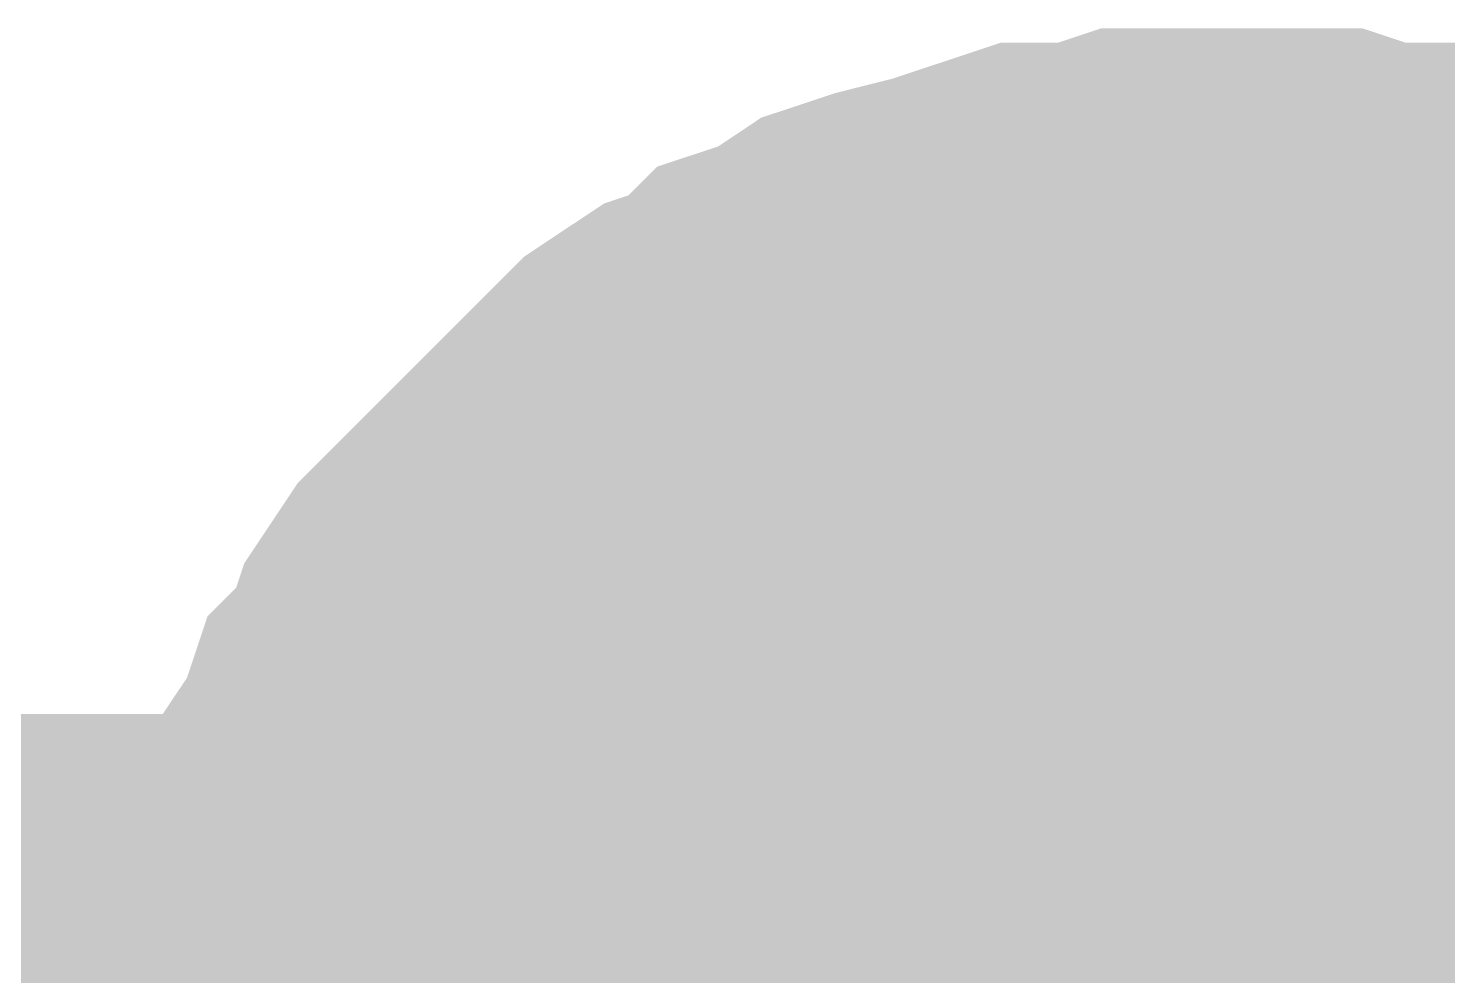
# Model space of a CAD drawing. Header units: inches. Extents: x 0 to 841, y 0 to 594.
# Drawn here: x 131.578 to 132.693, y 557.662 to 558.406 of the extents above; entities that cross this region are included whole.
import ezdxf

# ---------------------------------------------------------------- set-up
doc = ezdxf.new("R2010")
doc.units = ezdxf.units.IN
doc.layers.add('Sheet', color=255, linetype='Continuous')

msp = doc.modelspace()

# ---------------------------------------------------------------- linework, layer by layer
at = {"layer": 'Sheet'}
for points in [[(131.76, 557.4926, 0.2997, 0.2997, 0), (131.76, 557.5375, 0.2997, 0.2997, 0), (131.76, 557.5712, 0.2997, 0.2997, 0), (131.7712, 557.6049, 0.2997, 0.2997, 0), (131.7712, 557.6498, 0.2997, 0.2997, 0), (131.7824, 557.6835, 0.2997, 0.2997, 0), (131.7936, 557.7172, 0.2997, 0.2997, 0), (131.8049, 557.7621, 0.2997, 0.2997, 0), (131.8161, 557.7958, 0.2997, 0.2997, 0), (131.8386, 557.8295, 0.2997, 0.2997, 0), (131.8498, 557.8632, 0.2997, 0.2997, 0), (131.8722, 557.8857, 0.2997, 0.2997, 0), (131.8835, 557.9194, 0.2997, 0.2997, 0), (131.9059, 557.953, 0.2997, 0.2997, 0), (131.9284, 557.9755, 0.2997, 0.2997, 0), (131.9621, 558.0092, 0.2997, 0.2997, 0), (131.9845, 558.0316, 0.2997, 0.2997, 0), (132.007, 558.0541, 0.2997, 0.2997, 0), (132.0407, 558.0878, 0.2997, 0.2997, 0), (132.0631, 558.1103, 0.2997, 0.2997, 0), (132.0968, 558.1327, 0.2997, 0.2997, 0), (132.1305, 558.1439, 0.2997, 0.2997, 0), (132.153, 558.1664, 0.2997, 0.2997, 0), (132.1867, 558.1776, 0.2997, 0.2997, 0), (132.2203, 558.2001, 0.2997, 0.2997, 0), (132.254, 558.2113, 0.2997, 0.2997, 0), (132.2989, 558.2226, 0.2997, 0.2997, 0), (132.3326, 558.2338, 0.2997, 0.2997, 0), (132.3663, 558.245, 0.2997, 0.2997, 0), (132.4112, 558.245, 0.2997, 0.2997, 0), (132.4449, 558.2562, 0.2997, 0.2997, 0), (132.4786, 558.2562, 0.2997, 0.2997, 0), (132.5235, 558.2562, 0.2997, 0.2997, 0)], [(131.76, 557.4926, 0.2997, 0.2997, 0), (131.76, 557.5375, 0.2997, 0.2997, 0), (131.76, 557.5712, 0.2997, 0.2997, 0), (131.7712, 557.6049, 0.2997, 0.2997, 0), (131.7712, 557.6498, 0.2997, 0.2997, 0), (131.7824, 557.6835, 0.2997, 0.2997, 0), (131.7936, 557.7172, 0.2997, 0.2997, 0), (131.8049, 557.7621, 0.2997, 0.2997, 0), (131.8161, 557.7958, 0.2997, 0.2997, 0), (131.8386, 557.8295, 0.2997, 0.2997, 0), (131.8498, 557.8632, 0.2997, 0.2997, 0), (131.8722, 557.8857, 0.2997, 0.2997, 0), (131.8835, 557.9194, 0.2997, 0.2997, 0), (131.9059, 557.953, 0.2997, 0.2997, 0), (131.9284, 557.9755, 0.2997, 0.2997, 0), (131.9621, 558.0092, 0.2997, 0.2997, 0), (131.9845, 558.0316, 0.2997, 0.2997, 0), (132.007, 558.0541, 0.2997, 0.2997, 0), (132.0407, 558.0878, 0.2997, 0.2997, 0), (132.0631, 558.1103, 0.2997, 0.2997, 0), (132.0968, 558.1327, 0.2997, 0.2997, 0), (132.1305, 558.1439, 0.2997, 0.2997, 0), (132.153, 558.1664, 0.2997, 0.2997, 0), (132.1867, 558.1776, 0.2997, 0.2997, 0), (132.2203, 558.2001, 0.2997, 0.2997, 0), (132.254, 558.2113, 0.2997, 0.2997, 0), (132.2989, 558.2226, 0.2997, 0.2997, 0), (132.3326, 558.2338, 0.2997, 0.2997, 0), (132.3663, 558.245, 0.2997, 0.2997, 0), (132.4112, 558.245, 0.2997, 0.2997, 0), (132.4449, 558.2562, 0.2997, 0.2997, 0), (132.4786, 558.2562, 0.2997, 0.2997, 0), (132.5235, 558.2562, 0.2997, 0.2997, 0)], [(131.76, 557.4926, 0.2997, 0.2997, 0), (131.76, 557.5375, 0.2997, 0.2997, 0), (131.76, 557.5712, 0.2997, 0.2997, 0), (131.7712, 557.6049, 0.2997, 0.2997, 0), (131.7712, 557.6498, 0.2997, 0.2997, 0), (131.7824, 557.6835, 0.2997, 0.2997, 0), (131.7936, 557.7172, 0.2997, 0.2997, 0), (131.8049, 557.7621, 0.2997, 0.2997, 0), (131.8161, 557.7958, 0.2997, 0.2997, 0), (131.8386, 557.8295, 0.2997, 0.2997, 0), (131.8498, 557.8632, 0.2997, 0.2997, 0), (131.8722, 557.8857, 0.2997, 0.2997, 0), (131.8835, 557.9194, 0.2997, 0.2997, 0), (131.9059, 557.953, 0.2997, 0.2997, 0), (131.9284, 557.9755, 0.2997, 0.2997, 0), (131.9621, 558.0092, 0.2997, 0.2997, 0), (131.9845, 558.0316, 0.2997, 0.2997, 0), (132.007, 558.0541, 0.2997, 0.2997, 0), (132.0407, 558.0878, 0.2997, 0.2997, 0), (132.0631, 558.1103, 0.2997, 0.2997, 0), (132.0968, 558.1327, 0.2997, 0.2997, 0), (132.1305, 558.1439, 0.2997, 0.2997, 0), (132.153, 558.1664, 0.2997, 0.2997, 0), (132.1867, 558.1776, 0.2997, 0.2997, 0), (132.2203, 558.2001, 0.2997, 0.2997, 0), (132.254, 558.2113, 0.2997, 0.2997, 0), (132.2989, 558.2226, 0.2997, 0.2997, 0), (132.3326, 558.2338, 0.2997, 0.2997, 0), (132.3663, 558.245, 0.2997, 0.2997, 0), (132.4112, 558.245, 0.2997, 0.2997, 0), (132.4449, 558.2562, 0.2997, 0.2997, 0), (132.4786, 558.2562, 0.2997, 0.2997, 0), (132.5235, 558.2562, 0.2997, 0.2997, 0)], [(131.76, 557.4926, 0.2997, 0.2997, 0), (131.76, 557.5375, 0.2997, 0.2997, 0), (131.76, 557.5712, 0.2997, 0.2997, 0), (131.7712, 557.6049, 0.2997, 0.2997, 0), (131.7712, 557.6498, 0.2997, 0.2997, 0), (131.7824, 557.6835, 0.2997, 0.2997, 0), (131.7936, 557.7172, 0.2997, 0.2997, 0), (131.8049, 557.7621, 0.2997, 0.2997, 0), (131.8161, 557.7958, 0.2997, 0.2997, 0), (131.8386, 557.8295, 0.2997, 0.2997, 0), (131.8498, 557.8632, 0.2997, 0.2997, 0), (131.8722, 557.8857, 0.2997, 0.2997, 0), (131.8835, 557.9194, 0.2997, 0.2997, 0), (131.9059, 557.953, 0.2997, 0.2997, 0), (131.9284, 557.9755, 0.2997, 0.2997, 0), (131.9621, 558.0092, 0.2997, 0.2997, 0), (131.9845, 558.0316, 0.2997, 0.2997, 0), (132.007, 558.0541, 0.2997, 0.2997, 0), (132.0407, 558.0878, 0.2997, 0.2997, 0), (132.0631, 558.1103, 0.2997, 0.2997, 0), (132.0968, 558.1327, 0.2997, 0.2997, 0), (132.1305, 558.1439, 0.2997, 0.2997, 0), (132.153, 558.1664, 0.2997, 0.2997, 0), (132.1867, 558.1776, 0.2997, 0.2997, 0), (132.2203, 558.2001, 0.2997, 0.2997, 0), (132.254, 558.2113, 0.2997, 0.2997, 0), (132.2989, 558.2226, 0.2997, 0.2997, 0), (132.3326, 558.2338, 0.2997, 0.2997, 0), (132.3663, 558.245, 0.2997, 0.2997, 0), (132.4112, 558.245, 0.2997, 0.2997, 0), (132.4449, 558.2562, 0.2997, 0.2997, 0), (132.4786, 558.2562, 0.2997, 0.2997, 0), (132.5235, 558.2562, 0.2997, 0.2997, 0)], [(132.5235, 558.2562, 0.2997, 0.2997, 0), (132.5235, 558.2562, 0.2997, 0.2997, 0)], [(132.5235, 558.2562, 0.2997, 0.2997, 0), (132.5572, 558.2562, 0.2997, 0.2997, 0), (132.6021, 558.2562, 0.2997, 0.2997, 0), (132.6358, 558.245, 0.2997, 0.2997, 0), (132.6807, 558.245, 0.2997, 0.2997, 0), (132.7144, 558.2338, 0.2997, 0.2997, 0), (132.7481, 558.2226, 0.2997, 0.2997, 0), (132.7818, 558.2113, 0.2997, 0.2997, 0), (132.8155, 558.2001, 0.2997, 0.2997, 0), (132.8492, 558.1776, 0.2997, 0.2997, 0)], [(132.5235, 558.2562, 0.2997, 0.2997, 0), (132.5235, 558.2562, 0.2997, 0.2997, 0)], [(132.5235, 558.2562, 0.2997, 0.2997, 0), (132.5572, 558.2562, 0.2997, 0.2997, 0), (132.6021, 558.2562, 0.2997, 0.2997, 0), (132.6358, 558.245, 0.2997, 0.2997, 0), (132.6807, 558.245, 0.2997, 0.2997, 0), (132.7144, 558.2338, 0.2997, 0.2997, 0), (132.7481, 558.2226, 0.2997, 0.2997, 0), (132.7818, 558.2113, 0.2997, 0.2997, 0), (132.8155, 558.2001, 0.2997, 0.2997, 0), (132.8492, 558.1776, 0.2997, 0.2997, 0)], [(132.5235, 558.2562, 0.2997, 0.2997, 0), (132.5235, 558.2562, 0.2997, 0.2997, 0)], [(132.5235, 558.2562, 0.2997, 0.2997, 0), (132.5572, 558.2562, 0.2997, 0.2997, 0), (132.6021, 558.2562, 0.2997, 0.2997, 0), (132.6358, 558.245, 0.2997, 0.2997, 0), (132.6807, 558.245, 0.2997, 0.2997, 0), (132.7144, 558.2338, 0.2997, 0.2997, 0), (132.7481, 558.2226, 0.2997, 0.2997, 0), (132.7818, 558.2113, 0.2997, 0.2997, 0), (132.8155, 558.2001, 0.2997, 0.2997, 0), (132.8492, 558.1776, 0.2997, 0.2997, 0)], [(132.5235, 558.2562, 0.2997, 0.2997, 0), (132.5235, 558.2562, 0.2997, 0.2997, 0)], [(132.5235, 558.2562, 0.2997, 0.2997, 0), (132.5572, 558.2562, 0.2997, 0.2997, 0), (132.6021, 558.2562, 0.2997, 0.2997, 0), (132.6358, 558.245, 0.2997, 0.2997, 0), (132.6807, 558.245, 0.2997, 0.2997, 0), (132.7144, 558.2338, 0.2997, 0.2997, 0), (132.7481, 558.2226, 0.2997, 0.2997, 0), (132.7818, 558.2113, 0.2997, 0.2997, 0), (132.8155, 558.2001, 0.2997, 0.2997, 0), (132.8492, 558.1776, 0.2997, 0.2997, 0)], [(131.7712, 557.6049, 0.0991, 0.0991, 0), (131.7712, 557.6498, 0.0991, 0.0991, 0), (131.7824, 557.6835, 0.0991, 0.0991, 0), (131.7936, 557.7172, 0.0991, 0.0991, 0), (131.8049, 557.7621, 0.0991, 0.0991, 0), (131.8161, 557.7958, 0.0991, 0.0991, 0), (131.8386, 557.8295, 0.0991, 0.0991, 0), (131.8498, 557.8632, 0.0991, 0.0991, 0), (131.8722, 557.8857, 0.0991, 0.0991, 0), (131.8835, 557.9194, 0.0991, 0.0991, 0), (131.9059, 557.953, 0.0991, 0.0991, 0), (131.9284, 557.9755, 0.0991, 0.0991, 0), (131.9621, 558.0092, 0.0991, 0.0991, 0), (131.9845, 558.0316, 0.0991, 0.0991, 0), (132.007, 558.0541, 0.0991, 0.0991, 0), (132.0407, 558.0878, 0.0991, 0.0991, 0), (132.0631, 558.1103, 0.0991, 0.0991, 0), (132.0968, 558.1327, 0.0991, 0.0991, 0), (132.1305, 558.1439, 0.0991, 0.0991, 0), (132.153, 558.1664, 0.0991, 0.0991, 0), (132.1867, 558.1776, 0.0991, 0.0991, 0), (132.2203, 558.2001, 0.0991, 0.0991, 0), (132.254, 558.2113, 0.0991, 0.0991, 0), (132.2989, 558.2226, 0.0991, 0.0991, 0), (132.3326, 558.2338, 0.0991, 0.0991, 0), (132.3663, 558.245, 0.0991, 0.0991, 0), (132.4112, 558.245, 0.0991, 0.0991, 0), (132.4449, 558.2562, 0.0991, 0.0991, 0), (132.4786, 558.2562, 0.0991, 0.0991, 0), (132.5235, 558.2562, 0.0991, 0.0991, 0)], [(131.7712, 557.6049, 0.0991, 0.0991, 0), (131.7712, 557.6498, 0.0991, 0.0991, 0), (131.7824, 557.6835, 0.0991, 0.0991, 0), (131.7936, 557.7172, 0.0991, 0.0991, 0), (131.8049, 557.7621, 0.0991, 0.0991, 0), (131.8161, 557.7958, 0.0991, 0.0991, 0), (131.8386, 557.8295, 0.0991, 0.0991, 0), (131.8498, 557.8632, 0.0991, 0.0991, 0), (131.8722, 557.8857, 0.0991, 0.0991, 0), (131.8835, 557.9194, 0.0991, 0.0991, 0), (131.9059, 557.953, 0.0991, 0.0991, 0), (131.9284, 557.9755, 0.0991, 0.0991, 0), (131.9621, 558.0092, 0.0991, 0.0991, 0), (131.9845, 558.0316, 0.0991, 0.0991, 0), (132.007, 558.0541, 0.0991, 0.0991, 0), (132.0407, 558.0878, 0.0991, 0.0991, 0), (132.0631, 558.1103, 0.0991, 0.0991, 0), (132.0968, 558.1327, 0.0991, 0.0991, 0), (132.1305, 558.1439, 0.0991, 0.0991, 0), (132.153, 558.1664, 0.0991, 0.0991, 0), (132.1867, 558.1776, 0.0991, 0.0991, 0), (132.2203, 558.2001, 0.0991, 0.0991, 0), (132.254, 558.2113, 0.0991, 0.0991, 0), (132.2989, 558.2226, 0.0991, 0.0991, 0), (132.3326, 558.2338, 0.0991, 0.0991, 0), (132.3663, 558.245, 0.0991, 0.0991, 0), (132.4112, 558.245, 0.0991, 0.0991, 0), (132.4449, 558.2562, 0.0991, 0.0991, 0), (132.4786, 558.2562, 0.0991, 0.0991, 0), (132.5235, 558.2562, 0.0991, 0.0991, 0)], [(131.7712, 557.6049, 0.0991, 0.0991, 0), (131.7712, 557.6498, 0.0991, 0.0991, 0), (131.7824, 557.6835, 0.0991, 0.0991, 0), (131.7936, 557.7172, 0.0991, 0.0991, 0), (131.8049, 557.7621, 0.0991, 0.0991, 0), (131.8161, 557.7958, 0.0991, 0.0991, 0), (131.8386, 557.8295, 0.0991, 0.0991, 0), (131.8498, 557.8632, 0.0991, 0.0991, 0), (131.8722, 557.8857, 0.0991, 0.0991, 0), (131.8835, 557.9194, 0.0991, 0.0991, 0), (131.9059, 557.953, 0.0991, 0.0991, 0), (131.9284, 557.9755, 0.0991, 0.0991, 0), (131.9621, 558.0092, 0.0991, 0.0991, 0), (131.9845, 558.0316, 0.0991, 0.0991, 0), (132.007, 558.0541, 0.0991, 0.0991, 0), (132.0407, 558.0878, 0.0991, 0.0991, 0), (132.0631, 558.1103, 0.0991, 0.0991, 0), (132.0968, 558.1327, 0.0991, 0.0991, 0), (132.1305, 558.1439, 0.0991, 0.0991, 0), (132.153, 558.1664, 0.0991, 0.0991, 0), (132.1867, 558.1776, 0.0991, 0.0991, 0), (132.2203, 558.2001, 0.0991, 0.0991, 0), (132.254, 558.2113, 0.0991, 0.0991, 0), (132.2989, 558.2226, 0.0991, 0.0991, 0), (132.3326, 558.2338, 0.0991, 0.0991, 0), (132.3663, 558.245, 0.0991, 0.0991, 0), (132.4112, 558.245, 0.0991, 0.0991, 0), (132.4449, 558.2562, 0.0991, 0.0991, 0), (132.4786, 558.2562, 0.0991, 0.0991, 0), (132.5235, 558.2562, 0.0991, 0.0991, 0)], [(131.7712, 557.6049, 0.0991, 0.0991, 0), (131.7712, 557.6498, 0.0991, 0.0991, 0), (131.7824, 557.6835, 0.0991, 0.0991, 0), (131.7936, 557.7172, 0.0991, 0.0991, 0), (131.8049, 557.7621, 0.0991, 0.0991, 0), (131.8161, 557.7958, 0.0991, 0.0991, 0), (131.8386, 557.8295, 0.0991, 0.0991, 0), (131.8498, 557.8632, 0.0991, 0.0991, 0), (131.8722, 557.8857, 0.0991, 0.0991, 0), (131.8835, 557.9194, 0.0991, 0.0991, 0), (131.9059, 557.953, 0.0991, 0.0991, 0), (131.9284, 557.9755, 0.0991, 0.0991, 0), (131.9621, 558.0092, 0.0991, 0.0991, 0), (131.9845, 558.0316, 0.0991, 0.0991, 0), (132.007, 558.0541, 0.0991, 0.0991, 0), (132.0407, 558.0878, 0.0991, 0.0991, 0), (132.0631, 558.1103, 0.0991, 0.0991, 0), (132.0968, 558.1327, 0.0991, 0.0991, 0), (132.1305, 558.1439, 0.0991, 0.0991, 0), (132.153, 558.1664, 0.0991, 0.0991, 0), (132.1867, 558.1776, 0.0991, 0.0991, 0), (132.2203, 558.2001, 0.0991, 0.0991, 0), (132.254, 558.2113, 0.0991, 0.0991, 0), (132.2989, 558.2226, 0.0991, 0.0991, 0), (132.3326, 558.2338, 0.0991, 0.0991, 0), (132.3663, 558.245, 0.0991, 0.0991, 0), (132.4112, 558.245, 0.0991, 0.0991, 0), (132.4449, 558.2562, 0.0991, 0.0991, 0), (132.4786, 558.2562, 0.0991, 0.0991, 0), (132.5235, 558.2562, 0.0991, 0.0991, 0)], [(132.5235, 558.2562, 0.0991, 0.0991, 0), (132.5235, 558.2562, 0.0991, 0.0991, 0)], [(132.5235, 558.2562, 0.0991, 0.0991, 0), (132.5572, 558.2562, 0.0991, 0.0991, 0), (132.6021, 558.2562, 0.0991, 0.0991, 0), (132.6358, 558.245, 0.0991, 0.0991, 0), (132.6807, 558.245, 0.0991, 0.0991, 0), (132.7144, 558.2338, 0.0991, 0.0991, 0), (132.7481, 558.2226, 0.0991, 0.0991, 0)], [(132.5235, 558.2562, 0.0991, 0.0991, 0), (132.5235, 558.2562, 0.0991, 0.0991, 0)], [(132.5235, 558.2562, 0.0991, 0.0991, 0), (132.5572, 558.2562, 0.0991, 0.0991, 0), (132.6021, 558.2562, 0.0991, 0.0991, 0), (132.6358, 558.245, 0.0991, 0.0991, 0), (132.6807, 558.245, 0.0991, 0.0991, 0), (132.7144, 558.2338, 0.0991, 0.0991, 0), (132.7481, 558.2226, 0.0991, 0.0991, 0)], [(132.5235, 558.2562, 0.0991, 0.0991, 0), (132.5235, 558.2562, 0.0991, 0.0991, 0)], [(132.5235, 558.2562, 0.0991, 0.0991, 0), (132.5572, 558.2562, 0.0991, 0.0991, 0), (132.6021, 558.2562, 0.0991, 0.0991, 0), (132.6358, 558.245, 0.0991, 0.0991, 0), (132.6807, 558.245, 0.0991, 0.0991, 0), (132.7144, 558.2338, 0.0991, 0.0991, 0), (132.7481, 558.2226, 0.0991, 0.0991, 0)], [(132.5235, 558.2562, 0.0991, 0.0991, 0), (132.5235, 558.2562, 0.0991, 0.0991, 0)], [(132.5235, 558.2562, 0.0991, 0.0991, 0), (132.5572, 558.2562, 0.0991, 0.0991, 0), (132.6021, 558.2562, 0.0991, 0.0991, 0), (132.6358, 558.245, 0.0991, 0.0991, 0), (132.6807, 558.245, 0.0991, 0.0991, 0), (132.7144, 558.2338, 0.0991, 0.0991, 0), (132.7481, 558.2226, 0.0991, 0.0991, 0)], [(132.0182, 557.4926, 0.2997, 0.2997, 0), (132.0182, 557.5151, 0.2997, 0.2997, 0), (132.0182, 557.5488, 0.2997, 0.2997, 0), (132.0295, 557.5712, 0.2997, 0.2997, 0), (132.0295, 557.5937, 0.2997, 0.2997, 0), (132.0295, 557.6162, 0.2997, 0.2997, 0), (132.0407, 557.6386, 0.2997, 0.2997, 0), (132.0519, 557.6723, 0.2997, 0.2997, 0), (132.0631, 557.6948, 0.2997, 0.2997, 0), (132.0631, 557.7172, 0.2997, 0.2997, 0), (132.0744, 557.7397, 0.2997, 0.2997, 0), (132.0856, 557.7509, 0.2997, 0.2997, 0), (132.1081, 557.7734, 0.2997, 0.2997, 0), (132.1193, 557.7958, 0.2997, 0.2997, 0), (132.1305, 557.8183, 0.2997, 0.2997, 0), (132.153, 557.8295, 0.2997, 0.2997, 0), (132.1642, 557.852, 0.2997, 0.2997, 0), (132.1867, 557.8632, 0.2997, 0.2997, 0), (132.1979, 557.8857, 0.2997, 0.2997, 0), (132.2203, 557.8969, 0.2997, 0.2997, 0), (132.2428, 557.9081, 0.2997, 0.2997, 0), (132.2653, 557.9306, 0.2997, 0.2997, 0), (132.2765, 557.9418, 0.2997, 0.2997, 0), (132.2989, 557.953, 0.2997, 0.2997, 0), (132.3214, 557.953, 0.2997, 0.2997, 0), (132.3439, 557.9643, 0.2997, 0.2997, 0), (132.3776, 557.9755, 0.2997, 0.2997, 0), (132.4, 557.9867, 0.2997, 0.2997, 0), (132.4225, 557.9867, 0.2997, 0.2997, 0), (132.4449, 557.9867, 0.2997, 0.2997, 0), (132.4674, 557.998, 0.2997, 0.2997, 0), (132.5011, 557.998, 0.2997, 0.2997, 0), (132.5235, 557.998, 0.2997, 0.2997, 0)], [(132.0182, 557.4926, 0.2997, 0.2997, 0), (132.0182, 557.5151, 0.2997, 0.2997, 0), (132.0182, 557.5488, 0.2997, 0.2997, 0), (132.0295, 557.5712, 0.2997, 0.2997, 0), (132.0295, 557.5937, 0.2997, 0.2997, 0), (132.0295, 557.6162, 0.2997, 0.2997, 0), (132.0407, 557.6386, 0.2997, 0.2997, 0), (132.0519, 557.6723, 0.2997, 0.2997, 0), (132.0631, 557.6948, 0.2997, 0.2997, 0), (132.0631, 557.7172, 0.2997, 0.2997, 0), (132.0744, 557.7397, 0.2997, 0.2997, 0), (132.0856, 557.7509, 0.2997, 0.2997, 0), (132.1081, 557.7734, 0.2997, 0.2997, 0), (132.1193, 557.7958, 0.2997, 0.2997, 0), (132.1305, 557.8183, 0.2997, 0.2997, 0), (132.153, 557.8295, 0.2997, 0.2997, 0), (132.1642, 557.852, 0.2997, 0.2997, 0), (132.1867, 557.8632, 0.2997, 0.2997, 0), (132.1979, 557.8857, 0.2997, 0.2997, 0), (132.2203, 557.8969, 0.2997, 0.2997, 0), (132.2428, 557.9081, 0.2997, 0.2997, 0), (132.2653, 557.9306, 0.2997, 0.2997, 0), (132.2765, 557.9418, 0.2997, 0.2997, 0), (132.2989, 557.953, 0.2997, 0.2997, 0), (132.3214, 557.953, 0.2997, 0.2997, 0), (132.3439, 557.9643, 0.2997, 0.2997, 0), (132.3776, 557.9755, 0.2997, 0.2997, 0), (132.4, 557.9867, 0.2997, 0.2997, 0), (132.4225, 557.9867, 0.2997, 0.2997, 0), (132.4449, 557.9867, 0.2997, 0.2997, 0), (132.4674, 557.998, 0.2997, 0.2997, 0), (132.5011, 557.998, 0.2997, 0.2997, 0), (132.5235, 557.998, 0.2997, 0.2997, 0)], [(132.0182, 557.4926, 0.2997, 0.2997, 0), (132.0182, 557.5151, 0.2997, 0.2997, 0), (132.0182, 557.5488, 0.2997, 0.2997, 0), (132.0295, 557.5712, 0.2997, 0.2997, 0), (132.0295, 557.5937, 0.2997, 0.2997, 0), (132.0295, 557.6162, 0.2997, 0.2997, 0), (132.0407, 557.6386, 0.2997, 0.2997, 0), (132.0519, 557.6723, 0.2997, 0.2997, 0), (132.0631, 557.6948, 0.2997, 0.2997, 0), (132.0631, 557.7172, 0.2997, 0.2997, 0), (132.0744, 557.7397, 0.2997, 0.2997, 0), (132.0856, 557.7509, 0.2997, 0.2997, 0), (132.1081, 557.7734, 0.2997, 0.2997, 0), (132.1193, 557.7958, 0.2997, 0.2997, 0), (132.1305, 557.8183, 0.2997, 0.2997, 0), (132.153, 557.8295, 0.2997, 0.2997, 0), (132.1642, 557.852, 0.2997, 0.2997, 0), (132.1867, 557.8632, 0.2997, 0.2997, 0), (132.1979, 557.8857, 0.2997, 0.2997, 0), (132.2203, 557.8969, 0.2997, 0.2997, 0), (132.2428, 557.9081, 0.2997, 0.2997, 0), (132.2653, 557.9306, 0.2997, 0.2997, 0), (132.2765, 557.9418, 0.2997, 0.2997, 0), (132.2989, 557.953, 0.2997, 0.2997, 0), (132.3214, 557.953, 0.2997, 0.2997, 0), (132.3439, 557.9643, 0.2997, 0.2997, 0), (132.3776, 557.9755, 0.2997, 0.2997, 0), (132.4, 557.9867, 0.2997, 0.2997, 0), (132.4225, 557.9867, 0.2997, 0.2997, 0), (132.4449, 557.9867, 0.2997, 0.2997, 0), (132.4674, 557.998, 0.2997, 0.2997, 0), (132.5011, 557.998, 0.2997, 0.2997, 0), (132.5235, 557.998, 0.2997, 0.2997, 0)], [(132.5235, 557.998, 0.2997, 0.2997, 0), (132.5235, 557.998, 0.2997, 0.2997, 0)], [(132.5235, 557.998, 0.2997, 0.2997, 0), (132.546, 557.998, 0.2997, 0.2997, 0), (132.5797, 557.998, 0.2997, 0.2997, 0), (132.6021, 557.9867, 0.2997, 0.2997, 0), (132.6246, 557.9867, 0.2997, 0.2997, 0), (132.647, 557.9867, 0.2997, 0.2997, 0), (132.6695, 557.9755, 0.2997, 0.2997, 0), (132.7032, 557.9643, 0.2997, 0.2997, 0), (132.7256, 557.953, 0.2997, 0.2997, 0), (132.7481, 557.953, 0.2997, 0.2997, 0), (132.7706, 557.9418, 0.2997, 0.2997, 0), (132.7818, 557.9306, 0.2997, 0.2997, 0), (132.8042, 557.9081, 0.2997, 0.2997, 0), (132.8267, 557.8969, 0.2997, 0.2997, 0), (132.8492, 557.8857, 0.2997, 0.2997, 0)], [(132.5235, 557.998, 0.2997, 0.2997, 0), (132.5235, 557.998, 0.2997, 0.2997, 0)], [(132.5235, 557.998, 0.2997, 0.2997, 0), (132.546, 557.998, 0.2997, 0.2997, 0), (132.5797, 557.998, 0.2997, 0.2997, 0), (132.6021, 557.9867, 0.2997, 0.2997, 0), (132.6246, 557.9867, 0.2997, 0.2997, 0), (132.647, 557.9867, 0.2997, 0.2997, 0), (132.6695, 557.9755, 0.2997, 0.2997, 0), (132.7032, 557.9643, 0.2997, 0.2997, 0), (132.7256, 557.953, 0.2997, 0.2997, 0), (132.7481, 557.953, 0.2997, 0.2997, 0), (132.7706, 557.9418, 0.2997, 0.2997, 0), (132.7818, 557.9306, 0.2997, 0.2997, 0), (132.8042, 557.9081, 0.2997, 0.2997, 0), (132.8267, 557.8969, 0.2997, 0.2997, 0), (132.8492, 557.8857, 0.2997, 0.2997, 0)], [(132.5235, 557.998, 0.2997, 0.2997, 0), (132.5235, 557.998, 0.2997, 0.2997, 0)], [(132.5235, 557.998, 0.2997, 0.2997, 0), (132.546, 557.998, 0.2997, 0.2997, 0), (132.5797, 557.998, 0.2997, 0.2997, 0), (132.6021, 557.9867, 0.2997, 0.2997, 0), (132.6246, 557.9867, 0.2997, 0.2997, 0), (132.647, 557.9867, 0.2997, 0.2997, 0), (132.6695, 557.9755, 0.2997, 0.2997, 0), (132.7032, 557.9643, 0.2997, 0.2997, 0), (132.7256, 557.953, 0.2997, 0.2997, 0), (132.7481, 557.953, 0.2997, 0.2997, 0), (132.7706, 557.9418, 0.2997, 0.2997, 0), (132.7818, 557.9306, 0.2997, 0.2997, 0), (132.8042, 557.9081, 0.2997, 0.2997, 0), (132.8267, 557.8969, 0.2997, 0.2997, 0), (132.8492, 557.8857, 0.2997, 0.2997, 0)], [(132.0295, 557.5937, 0.0991, 0.0991, 0), (132.0295, 557.6162, 0.0991, 0.0991, 0), (132.0407, 557.6386, 0.0991, 0.0991, 0), (132.0519, 557.6723, 0.0991, 0.0991, 0), (132.0631, 557.6948, 0.0991, 0.0991, 0), (132.0631, 557.7172, 0.0991, 0.0991, 0), (132.0744, 557.7397, 0.0991, 0.0991, 0), (132.0856, 557.7509, 0.0991, 0.0991, 0), (132.1081, 557.7734, 0.0991, 0.0991, 0), (132.1193, 557.7958, 0.0991, 0.0991, 0), (132.1305, 557.8183, 0.0991, 0.0991, 0), (132.153, 557.8295, 0.0991, 0.0991, 0), (132.1642, 557.852, 0.0991, 0.0991, 0), (132.1867, 557.8632, 0.0991, 0.0991, 0), (132.1979, 557.8857, 0.0991, 0.0991, 0), (132.2203, 557.8969, 0.0991, 0.0991, 0), (132.2428, 557.9081, 0.0991, 0.0991, 0), (132.2653, 557.9306, 0.0991, 0.0991, 0), (132.2765, 557.9418, 0.0991, 0.0991, 0), (132.2989, 557.953, 0.0991, 0.0991, 0), (132.3214, 557.953, 0.0991, 0.0991, 0), (132.3439, 557.9643, 0.0991, 0.0991, 0), (132.3776, 557.9755, 0.0991, 0.0991, 0), (132.4, 557.9867, 0.0991, 0.0991, 0), (132.4225, 557.9867, 0.0991, 0.0991, 0), (132.4449, 557.9867, 0.0991, 0.0991, 0), (132.4674, 557.998, 0.0991, 0.0991, 0), (132.5011, 557.998, 0.0991, 0.0991, 0), (132.5235, 557.998, 0.0991, 0.0991, 0)], [(132.0295, 557.5937, 0.0991, 0.0991, 0), (132.0295, 557.6162, 0.0991, 0.0991, 0), (132.0407, 557.6386, 0.0991, 0.0991, 0), (132.0519, 557.6723, 0.0991, 0.0991, 0), (132.0631, 557.6948, 0.0991, 0.0991, 0), (132.0631, 557.7172, 0.0991, 0.0991, 0), (132.0744, 557.7397, 0.0991, 0.0991, 0), (132.0856, 557.7509, 0.0991, 0.0991, 0), (132.1081, 557.7734, 0.0991, 0.0991, 0), (132.1193, 557.7958, 0.0991, 0.0991, 0), (132.1305, 557.8183, 0.0991, 0.0991, 0), (132.153, 557.8295, 0.0991, 0.0991, 0), (132.1642, 557.852, 0.0991, 0.0991, 0), (132.1867, 557.8632, 0.0991, 0.0991, 0), (132.1979, 557.8857, 0.0991, 0.0991, 0), (132.2203, 557.8969, 0.0991, 0.0991, 0), (132.2428, 557.9081, 0.0991, 0.0991, 0), (132.2653, 557.9306, 0.0991, 0.0991, 0), (132.2765, 557.9418, 0.0991, 0.0991, 0), (132.2989, 557.953, 0.0991, 0.0991, 0), (132.3214, 557.953, 0.0991, 0.0991, 0), (132.3439, 557.9643, 0.0991, 0.0991, 0), (132.3776, 557.9755, 0.0991, 0.0991, 0), (132.4, 557.9867, 0.0991, 0.0991, 0), (132.4225, 557.9867, 0.0991, 0.0991, 0), (132.4449, 557.9867, 0.0991, 0.0991, 0), (132.4674, 557.998, 0.0991, 0.0991, 0), (132.5011, 557.998, 0.0991, 0.0991, 0), (132.5235, 557.998, 0.0991, 0.0991, 0)], [(132.0295, 557.5937, 0.0991, 0.0991, 0), (132.0295, 557.6162, 0.0991, 0.0991, 0), (132.0407, 557.6386, 0.0991, 0.0991, 0), (132.0519, 557.6723, 0.0991, 0.0991, 0), (132.0631, 557.6948, 0.0991, 0.0991, 0), (132.0631, 557.7172, 0.0991, 0.0991, 0), (132.0744, 557.7397, 0.0991, 0.0991, 0), (132.0856, 557.7509, 0.0991, 0.0991, 0), (132.1081, 557.7734, 0.0991, 0.0991, 0), (132.1193, 557.7958, 0.0991, 0.0991, 0), (132.1305, 557.8183, 0.0991, 0.0991, 0), (132.153, 557.8295, 0.0991, 0.0991, 0), (132.1642, 557.852, 0.0991, 0.0991, 0), (132.1867, 557.8632, 0.0991, 0.0991, 0), (132.1979, 557.8857, 0.0991, 0.0991, 0), (132.2203, 557.8969, 0.0991, 0.0991, 0), (132.2428, 557.9081, 0.0991, 0.0991, 0), (132.2653, 557.9306, 0.0991, 0.0991, 0), (132.2765, 557.9418, 0.0991, 0.0991, 0), (132.2989, 557.953, 0.0991, 0.0991, 0), (132.3214, 557.953, 0.0991, 0.0991, 0), (132.3439, 557.9643, 0.0991, 0.0991, 0), (132.3776, 557.9755, 0.0991, 0.0991, 0), (132.4, 557.9867, 0.0991, 0.0991, 0), (132.4225, 557.9867, 0.0991, 0.0991, 0), (132.4449, 557.9867, 0.0991, 0.0991, 0), (132.4674, 557.998, 0.0991, 0.0991, 0), (132.5011, 557.998, 0.0991, 0.0991, 0), (132.5235, 557.998, 0.0991, 0.0991, 0)], [(132.5235, 557.998, 0.0991, 0.0991, 0), (132.5235, 557.998, 0.0991, 0.0991, 0)], [(132.5235, 557.998, 0.0991, 0.0991, 0), (132.546, 557.998, 0.0991, 0.0991, 0), (132.5797, 557.998, 0.0991, 0.0991, 0), (132.6021, 557.9867, 0.0991, 0.0991, 0), (132.6246, 557.9867, 0.0991, 0.0991, 0), (132.647, 557.9867, 0.0991, 0.0991, 0), (132.6695, 557.9755, 0.0991, 0.0991, 0), (132.7032, 557.9643, 0.0991, 0.0991, 0), (132.7256, 557.953, 0.0991, 0.0991, 0), (132.7481, 557.953, 0.0991, 0.0991, 0)], [(132.5235, 557.998, 0.0991, 0.0991, 0), (132.5235, 557.998, 0.0991, 0.0991, 0)], [(132.5235, 557.998, 0.0991, 0.0991, 0), (132.546, 557.998, 0.0991, 0.0991, 0), (132.5797, 557.998, 0.0991, 0.0991, 0), (132.6021, 557.9867, 0.0991, 0.0991, 0), (132.6246, 557.9867, 0.0991, 0.0991, 0), (132.647, 557.9867, 0.0991, 0.0991, 0), (132.6695, 557.9755, 0.0991, 0.0991, 0), (132.7032, 557.9643, 0.0991, 0.0991, 0), (132.7256, 557.953, 0.0991, 0.0991, 0), (132.7481, 557.953, 0.0991, 0.0991, 0)], [(132.5235, 557.998, 0.0991, 0.0991, 0), (132.5235, 557.998, 0.0991, 0.0991, 0)], [(132.5235, 557.998, 0.0991, 0.0991, 0), (132.546, 557.998, 0.0991, 0.0991, 0), (132.5797, 557.998, 0.0991, 0.0991, 0), (132.6021, 557.9867, 0.0991, 0.0991, 0), (132.6246, 557.9867, 0.0991, 0.0991, 0), (132.647, 557.9867, 0.0991, 0.0991, 0), (132.6695, 557.9755, 0.0991, 0.0991, 0), (132.7032, 557.9643, 0.0991, 0.0991, 0), (132.7256, 557.953, 0.0991, 0.0991, 0), (132.7481, 557.953, 0.0991, 0.0991, 0)], [(125.0226, 554.9997, 0.7493, 0.7493, 0), (125.0226, 557.4926, 0.7493, 0.7493, 0), (132.5235, 557.4926, 0.7493, 0.7493, 0)], [(132.5235, 557.4926, 0.7493, 0.7493, 0), (132.5235, 551.9901, 0.7493, 0.7493, 0)], [(132.5235, 557.4926, 0.7493, 0.7493, 0), (167.524, 557.4926, 0.7493, 0.7493, 0)]]:
    msp.add_lwpolyline(points, format="xyseb", dxfattribs=at)
msp.add_lwpolyline([(132.2459, 557.5, 0.508, 0.508, 1), (132.7539, 557.5, 0.508, 0.508, 1)], format="xyseb", close=True, dxfattribs=at)

doc.saveas('drawing.dxf')
